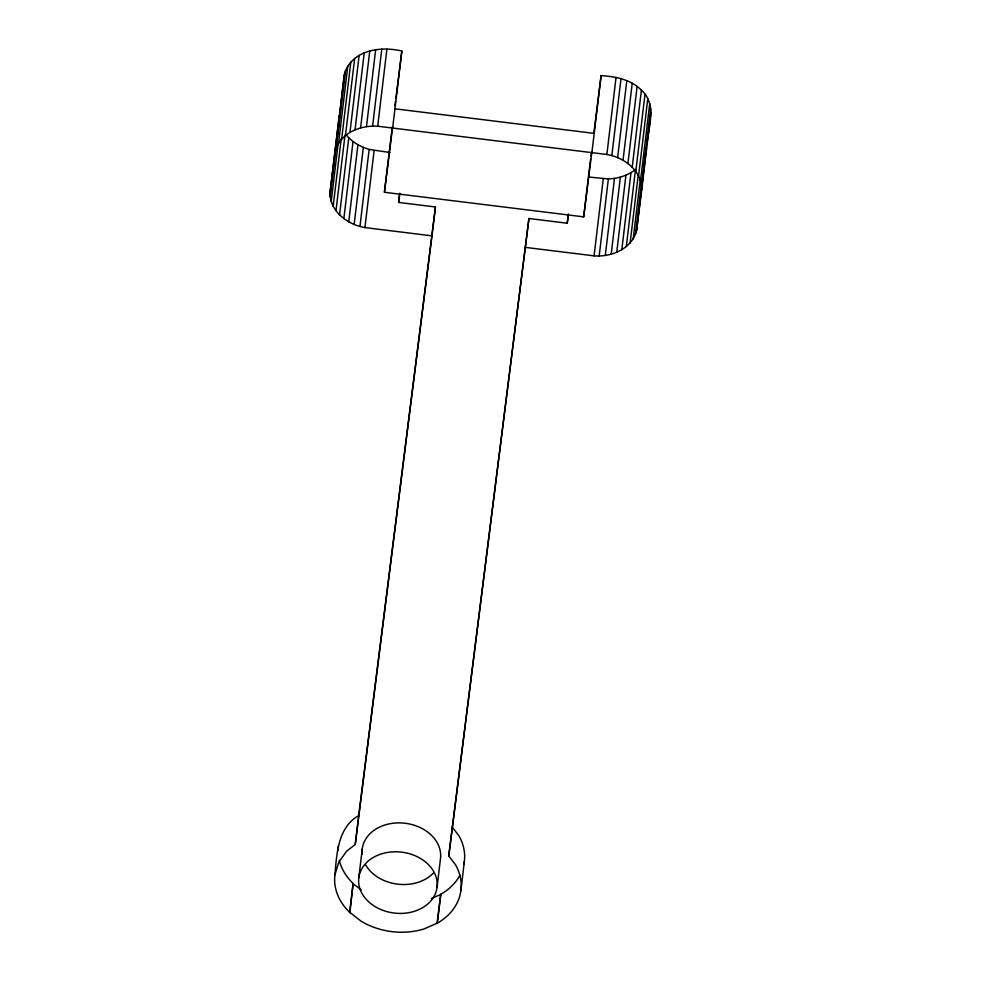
<?xml version="1.0" encoding="UTF-8"?>
<svg xmlns="http://www.w3.org/2000/svg" width="981" height="981" viewBox="0 0 981 981"><rect width="100%" height="100%" fill="white"/><g stroke="black" fill="none" stroke-linecap="round" stroke-linejoin="round"><path stroke-width="1.47" d="M646.013 152.644L646.479 147.812M459.954 875.199A63.471 49.393 6.8 0 1 441.548 893.863L440.788 894.194L437.342 923.084L424.074 928.933A63.471 49.393 6.8 0 1 361.082 921.159L349.015 911.754A63.471 49.393 6.8 0 1 334.938 874.831L338.678 862.409L346.465 851.373L355.257 844.42L431.983 235.857L364.932 227.58C347.85 224.784 329.788 211.43 330.021 192.693L339.205 115.66M330.021 192.693L344.392 74.519M330.156 196.691L336.275 145.335M336.642 142.319L336.998 139.29M337.538 134.765L337.905 131.736M338.445 127.211L338.985 122.674M335.208 151.565L336.336 147.714L345.52 70.669C354.791 49.381 381.707 46.23 401.842 51.024L392.645 128.07M331.235 201.534L338.261 142.625M336.336 147.714L338.568 143.287L347.765 66.242M333.184 206.243L341.29 138.26M338.568 143.287L341.646 139.204L350.83 62.159M335.993 210.719L344.993 135.182M341.646 139.204L345.459 135.55L354.656 58.504M339.573 214.851L348.758 137.818L346.072 134.704M345.459 135.55L349.959 132.398L359.144 55.365M343.853 218.579L353.037 141.534L348.758 137.818M349.959 132.398L355.036 129.835L364.233 52.79M348.745 221.792L357.942 144.759L353.037 141.534M355.036 129.835L360.591 127.898L369.776 50.865M354.153 224.453L363.338 147.408L357.942 144.759M360.591 127.898L366.489 126.647L375.674 49.602M359.953 226.476L369.138 149.431L363.338 147.408M366.489 126.647L372.608 126.095L381.793 49.05M364.932 227.58L374.117 150.547M372.608 126.095L377.71 126.218L386.894 49.185M591.911 151.601L583.683 216.862L384.417 192.276L392.265 126.917M398.642 202.429L399.721 193.404L398.642 202.429L435.429 206.966L431.983 235.857M334.938 874.831C336.753 853.58 337.832 827.523 358.703 815.53L435.429 206.966M355.257 844.42L358.703 815.53M349.677 912.269L353.123 883.378L352.461 882.863A63.471 49.393 6.8 0 1 339.254 860.312M349.874 912.784L353.123 883.378M358.801 877.774L362.247 848.884M437.048 887.425A39.424 30.681 6.8 0 0 381.683 853.826A39.424 30.681 6.8 0 0 375.036 906.554A39.424 30.681 6.8 0 0 437.048 887.425L440.494 858.534A39.424 30.681 6.8 0 0 401.781 822.961A39.424 30.681 6.8 0 0 362.173 854.255M437.023 923.538L440.788 894.194M437.342 923.084L438.102 922.753A63.471 49.393 6.8 0 0 455.564 864.825L448.758 855.959L528.931 218.505L567.251 223.227L568.379 214.287M448.758 855.959L528.931 218.505M460.923 890.368L464.369 861.477M567.251 223.227L568.33 214.201M583.683 216.862L590.574 159.081M591.911 152.656L601.095 75.611C615.504 76.616 630.869 79.412 641.402 90.178C656.951 103.937 648.76 126.083 647.043 143.349M525.485 247.396L594.081 255.857L603.266 178.812M594.081 255.857C611.359 257.28 632.132 248.745 636.583 230.523L641.77 189.382C641.991 170.645 623.941 157.303 606.859 154.495L616.043 77.45M599.183 255.992L608.367 178.947C618.079 178.554 627.84 175.599 635.504 169.492L626.319 246.538M611.837 155.611L621.022 78.566M605.302 255.428L614.486 178.395M617.625 157.634L626.81 80.589M611.2 254.177L620.384 177.132M623.033 160.283L632.218 83.238M616.742 252.24L625.927 175.207M627.926 163.508L637.123 86.463M621.819 249.677L631.004 172.631M632.218 167.224L641.402 90.178M635.798 171.368L644.983 94.323M630.145 242.883L638.251 174.9M638.594 175.832L647.779 98.799M633.211 238.788L640.421 178.37M640.556 180.541L649.741 103.508M635.455 234.361L641.758 181.497M641.623 185.384L650.82 108.339M636.583 230.523L645.768 153.477L645.02 156.04M641.77 189.382L650.955 112.337M394.951 105.666L395.527 101.104M395.907 98.075L401.842 51.024M384.417 192.276L392.645 127.015M590.954 156.053L591.347 153.011M593.824 133.281L601.095 75.611M345.52 70.669L344.147 75.353L339.291 118.321M431.407 898.424L440.469 894.647M608.367 178.947L588.796 177.034M394.951 108.805L594.204 133.391M377.71 126.218L606.859 154.495M390.021 152.509L369.138 149.431M353.307 883.893L361.167 889.755M452.204 827.069L459.01 835.935A63.471 49.393 6.8 0 1 463.903 864.31M338.077 850.233A63.471 49.393 6.8 0 1 338.384 845.941M433.332 873.115A39.424 30.681 6.8 0 1 365.57 864.752"/></g></svg>
